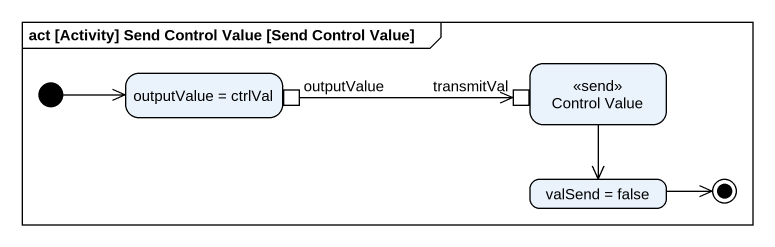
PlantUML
@startuml
mainframe act [Activity] Send Control Value [Send Control Value]
hide empty description
state "outputValue = ctrlVal" as outputValue_ctrlVal {
  state outputValue <<outputPin>>
}
state "Control Value" as Control_Value <<send>> {
  state transmitVal <<inputPin>>
}
state "valSend = false" as valSend_false
[*] -right-> outputValue_ctrlVal
Control_Value --> valSend_false
outputValue -right-> transmitVal
valSend_false -right-> [*]
@enduml
